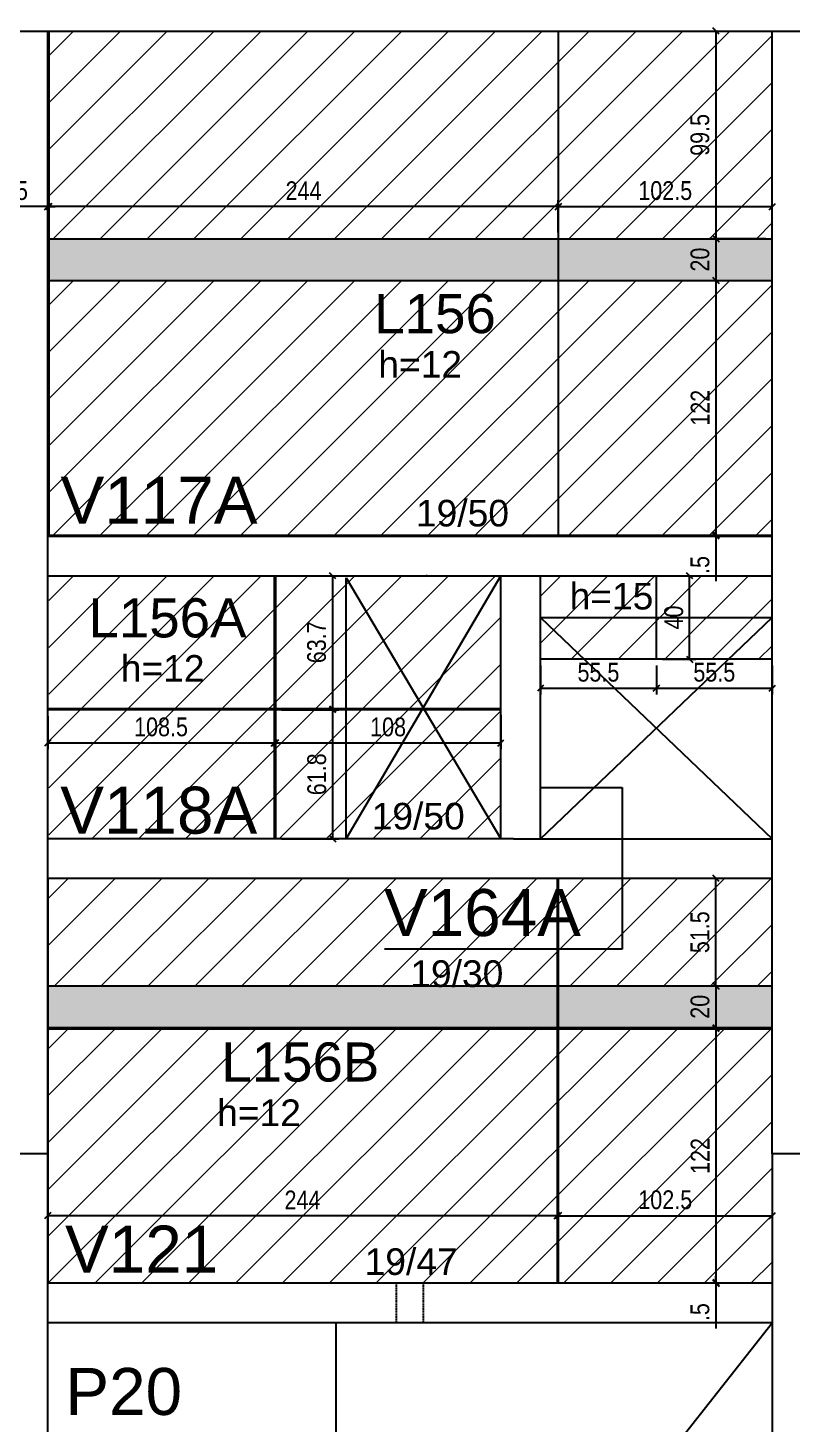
# Model space of a CAD drawing. Header units: millimetres. Extents: x 3165 to 9493, y 682 to 4304.
# Drawn here: x 5860 to 6226, y 2658 to 3327 of the extents above; entities that cross this region are included whole.
import ezdxf

# ---------------------------------------------------------------- set-up
doc = ezdxf.new("R2010")
doc.units = ezdxf.units.MM
doc.linetypes.add('HIDDEN2', pattern=[0.1875, 0.125, -0.0625])
for name, color, linetype in [('1', 3, 'Continuous'), ('210', 3, 'HIDDEN2'), ('212', 3, 'Continuous'), ('216', 3, 'Continuous'), ('220', 5, 'Continuous'), ('221', 1, 'Continuous'), ('222', 6, 'Continuous'), ('226', 4, 'Continuous'), ('230', 3, 'Continuous'), ('233', 6, 'Continuous'), ('250', 1, 'Continuous'), ('COTA', 2, 'Continuous'), ('Painéis', 200, 'Continuous')]:
    doc.layers.add(name, color=color, linetype=linetype)
doc.layers.add('Hachura', color=251, linetype='Continuous', lineweight=9)
doc.layers.add('REAPROVEITAMENTO', color=251, linetype='Continuous', lineweight=9)
doc.styles.add('COTA TECNICA-50', font='techl___.ttf', dxfattribs={"height": 9})
doc.styles.get("Standard").update_dxf_attribs({"font": 'arial.ttf'})
doc.dimstyles.new('COTA PAINEL-50', dxfattribs={"dimtxt": 9, "dimasz": 3, "dimexe": 3, "dimexo": 3, "dimgap": 3, "dimtad": 1, "dimdec": 1, "dimzin": 12, "dimdsep": 46, "dimtxsty": 'COTA TECNICA-50', "dimblk1": 'OBLIQUE', "dimblk2": 'OBLIQUE', "dimsah": 1, "dimcen": 0.9, "dimclrd": 4, "dimclre": 4, "dimclrt": 240, "dimadec": 1, "dimazin": 3, "dimtfac": 1, "dimtdec": 1, "dimtmove": 0, "dimatfit": 3, "dimfxl": 1, "dimtolj": 1, "dimtzin": 12, "dimarcsym": 0})

# ---------------------------------------------------------------- blocks, each defined once
blk = doc.blocks.new('_Oblique')
at = {"color": 0, "linetype": 'ByBlock', "lineweight": -2}
blk.add_line((-0.5, -0.5), (0.5, 0.5), dxfattribs=at)
blk = doc.blocks.new('*D405')
at = {"layer": 'COTA', "color": 4, "lineweight": -2, "transparency": 16777216}
for p, q in [((6186.28, 2867.81), (6186.28, 2867.81)), ((6189.28, 2867.81), (6189.28, 2847.81))]:
    blk.add_line(p, q, dxfattribs=at)
at = {"layer": 'Defpoints', "color": 0, "transparency": 16777216}
for p in [(6189.28, 2867.81), (6189.28, 2847.81), (6189.28, 2847.81)]:
    blk.add_point(p, dxfattribs=at)
at = {"layer": 'COTA', "color": 4, "lineweight": -2, "transparency": 16777216, "xscale": 3, "yscale": 3, "zscale": 3}
for p, rotation in [((6189.28, 2867.81), 90), ((6189.28, 2847.81), 270)]:
    blk.add_blockref('_Oblique', p, dxfattribs=dict(at, rotation=rotation))
at = {"layer": 'COTA', "color": 240, "transparency": 16777216, "insert": (6181.69, 2857.81), "char_height": 9, "attachment_point": 5, "rotation": 90, "style": 'COTA TECNICA-50'}
blk.add_mtext('\\A1;20', dxfattribs=at)
blk = doc.blocks.new('*D406')
at = {"layer": 'COTA', "color": 4, "lineweight": -2, "transparency": 16777216}
blk.add_line((6189.28, 2847.31), (6189.28, 2725.31), dxfattribs=at)
at = {"layer": 'Defpoints', "color": 0, "transparency": 16777216}
for p in [(6189.28, 2847.31), (6189.28, 2725.31), (6189.28, 2725.31)]:
    blk.add_point(p, dxfattribs=at)
at = {"layer": 'COTA', "color": 4, "lineweight": -2, "transparency": 16777216, "xscale": 3, "yscale": 3, "zscale": 3}
for p, rotation in [((6189.28, 2847.31), 90), ((6189.28, 2725.31), 270)]:
    blk.add_blockref('_Oblique', p, dxfattribs=dict(at, rotation=rotation))
at = {"layer": 'COTA', "color": 240, "transparency": 16777216, "insert": (6181.73, 2786.31), "char_height": 9, "attachment_point": 5, "rotation": 90, "style": 'COTA TECNICA-50'}
blk.add_mtext('\\A1;122', dxfattribs=at)
blk = doc.blocks.new('*D407')
at = {"layer": 'COTA', "color": 4, "lineweight": -2, "transparency": 16777216}
for p, q in [((6189.28, 2725.81), (6189.28, 2728.81)), ((6189.28, 2725.81), (6189.28, 2725.31)), ((6189.28, 2725.31), (6189.28, 2703.71))]:
    blk.add_line(p, q, dxfattribs=at)
at = {"layer": 'Defpoints', "color": 0, "transparency": 16777216}
for p in [(6189.28, 2725.81), (6189.28, 2725.31), (6189.28, 2725.31)]:
    blk.add_point(p, dxfattribs=at)
at = {"layer": 'COTA', "color": 4, "lineweight": -2, "transparency": 16777216, "xscale": 3, "yscale": 3, "zscale": 3}
for p, rotation in [((6189.28, 2725.81), 270), ((6189.28, 2725.31), 90)]:
    blk.add_blockref('_Oblique', p, dxfattribs=dict(at, rotation=rotation))
at = {"layer": 'COTA', "color": 240, "transparency": 16777216, "insert": (6181.68, 2711.51), "char_height": 9, "attachment_point": 5, "rotation": 90, "style": 'COTA TECNICA-50'}
blk.add_mtext('\\A1;.5', dxfattribs=at)
blk = doc.blocks.new('*D408')
at = {"layer": 'COTA', "color": 4, "lineweight": -2, "transparency": 16777216}
blk.add_line((6113.28, 2757.69), (5869.28, 2757.69), dxfattribs=at)
at = {"layer": 'Defpoints', "color": 0, "transparency": 16777216}
for p in [(5869.28, 2757.69), (5869.28, 2757.69), (6113.28, 2757.69)]:
    blk.add_point(p, dxfattribs=at)
at = {"layer": 'COTA', "color": 4, "lineweight": -2, "transparency": 16777216, "xscale": 3, "yscale": 3, "zscale": 3, "rotation": 180}
blk.add_blockref('_Oblique', (5869.28, 2757.69), dxfattribs=at)
at = {"layer": 'COTA', "color": 4, "lineweight": -2, "transparency": 16777216, "xscale": 3, "yscale": 3, "zscale": 3}
blk.add_blockref('_Oblique', (6113.28, 2757.69), dxfattribs=at)
at = {"layer": 'COTA', "color": 240, "transparency": 16777216, "insert": (5991.28, 2765.25), "char_height": 9, "attachment_point": 5, "style": 'COTA TECNICA-50'}
blk.add_mtext('\\A1;244', dxfattribs=at)
blk = doc.blocks.new('*D409')
at = {"layer": 'COTA', "color": 4, "lineweight": -2, "transparency": 16777216}
for p, q in [((6186.28, 3325.3), (6186.28, 3325.3)), ((6189.28, 3325.3), (6189.28, 3225.8)), ((6213.28, 3225.8), (6186.28, 3225.8))]:
    blk.add_line(p, q, dxfattribs=at)
at = {"layer": 'Defpoints', "color": 0, "transparency": 16777216}
for p in [(6189.28, 3325.3), (6189.28, 3225.8), (6216.28, 3225.8)]:
    blk.add_point(p, dxfattribs=at)
at = {"layer": 'COTA', "color": 4, "lineweight": -2, "transparency": 16777216, "xscale": 3, "yscale": 3, "zscale": 3}
for p, rotation in [((6189.28, 3325.3), 90), ((6189.28, 3225.8), 270)]:
    blk.add_blockref('_Oblique', p, dxfattribs=dict(at, rotation=rotation))
at = {"layer": 'COTA', "color": 240, "transparency": 16777216, "insert": (6181.66, 3275.55), "char_height": 9, "attachment_point": 5, "rotation": 90, "style": 'COTA TECNICA-50'}
blk.add_mtext('\\A1;99.5', dxfattribs=at)
blk = doc.blocks.new('*D593')
at = {"layer": 'COTA', "color": 4, "lineweight": -2, "transparency": 16777216}
for p, q in [((6186.28, 3225.8), (6186.28, 3225.8)), ((6189.28, 3225.8), (6189.28, 3205.8))]:
    blk.add_line(p, q, dxfattribs=at)
at = {"layer": 'Defpoints', "color": 0, "transparency": 16777216}
for p in [(6189.28, 3225.8), (6189.28, 3205.8), (6189.28, 3205.8)]:
    blk.add_point(p, dxfattribs=at)
at = {"layer": 'COTA', "color": 4, "lineweight": -2, "transparency": 16777216, "xscale": 3, "yscale": 3, "zscale": 3}
for p, rotation in [((6189.28, 3225.8), 90), ((6189.28, 3205.8), 270)]:
    blk.add_blockref('_Oblique', p, dxfattribs=dict(at, rotation=rotation))
at = {"layer": 'COTA', "color": 240, "transparency": 16777216, "insert": (6181.69, 3215.8), "char_height": 9, "attachment_point": 5, "rotation": 90, "style": 'COTA TECNICA-50'}
blk.add_mtext('\\A1;20', dxfattribs=at)
blk = doc.blocks.new('*D410')
at = {"layer": 'COTA', "color": 4, "lineweight": -2, "transparency": 16777216}
blk.add_line((6189.28, 3205.8), (6189.28, 3083.8), dxfattribs=at)
at = {"layer": 'Defpoints', "color": 0, "transparency": 16777216}
for p in [(6189.28, 3205.8), (6189.28, 3083.8), (6189.28, 3083.8)]:
    blk.add_point(p, dxfattribs=at)
at = {"layer": 'COTA', "color": 4, "lineweight": -2, "transparency": 16777216, "xscale": 3, "yscale": 3, "zscale": 3}
for p, rotation in [((6189.28, 3205.8), 90), ((6189.28, 3083.8), 270)]:
    blk.add_blockref('_Oblique', p, dxfattribs=dict(at, rotation=rotation))
at = {"layer": 'COTA', "color": 240, "transparency": 16777216, "insert": (6181.73, 3144.8), "char_height": 9, "attachment_point": 5, "rotation": 90, "style": 'COTA TECNICA-50'}
blk.add_mtext('\\A1;122', dxfattribs=at)
blk = doc.blocks.new('*D411')
at = {"layer": 'COTA', "color": 4, "lineweight": -2, "transparency": 16777216}
blk.add_line((6113.78, 3241.22), (5869.78, 3241.22), dxfattribs=at)
at = {"layer": 'Defpoints', "color": 0, "transparency": 16777216}
for p in [(5869.78, 3241.22), (5869.78, 3241.22), (6113.78, 3241.22)]:
    blk.add_point(p, dxfattribs=at)
at = {"layer": 'COTA', "color": 4, "lineweight": -2, "transparency": 16777216, "xscale": 3, "yscale": 3, "zscale": 3, "rotation": 180}
blk.add_blockref('_Oblique', (5869.78, 3241.22), dxfattribs=at)
at = {"layer": 'COTA', "color": 4, "lineweight": -2, "transparency": 16777216, "xscale": 3, "yscale": 3, "zscale": 3}
blk.add_blockref('_Oblique', (6113.78, 3241.22), dxfattribs=at)
at = {"layer": 'COTA', "color": 240, "transparency": 16777216, "insert": (5991.78, 3248.79), "char_height": 9, "attachment_point": 5, "style": 'COTA TECNICA-50'}
blk.add_mtext('\\A1;244', dxfattribs=at)
blk = doc.blocks.new('*D412')
at = {"layer": 'COTA', "color": 4, "lineweight": -2, "transparency": 16777216}
for p, q in [((5869.28, 3241.22), (5847.68, 3241.22)), ((5869.78, 3241.22), (5869.28, 3241.22)), ((5869.78, 3241.22), (5872.78, 3241.22))]:
    blk.add_line(p, q, dxfattribs=at)
at = {"layer": 'Defpoints', "color": 0, "transparency": 16777216}
for p in [(5869.28, 3241.22), (5869.28, 3241.22), (5869.78, 3241.22)]:
    blk.add_point(p, dxfattribs=at)
at = {"layer": 'COTA', "color": 4, "lineweight": -2, "transparency": 16777216, "xscale": 3, "yscale": 3, "zscale": 3}
blk.add_blockref('_Oblique', (5869.28, 3241.22), dxfattribs=at)
at = {"layer": 'COTA', "color": 4, "lineweight": -2, "transparency": 16777216, "xscale": 3, "yscale": 3, "zscale": 3, "rotation": 180}
blk.add_blockref('_Oblique', (5869.78, 3241.22), dxfattribs=at)
at = {"layer": 'COTA', "color": 240, "transparency": 16777216, "insert": (5855.48, 3248.82), "char_height": 9, "attachment_point": 5, "style": 'COTA TECNICA-50'}
blk.add_mtext('\\A1;.5', dxfattribs=at)
blk = doc.blocks.new('*D413')
at = {"layer": 'COTA', "color": 4, "lineweight": -2, "transparency": 16777216}
for p, q in [((6189.28, 3083.8), (6189.28, 3086.8)), ((6189.28, 3083.8), (6189.28, 3083.3)), ((6189.28, 3083.3), (6189.28, 3061.71))]:
    blk.add_line(p, q, dxfattribs=at)
at = {"layer": 'Defpoints', "color": 0, "transparency": 16777216}
for p in [(6189.28, 3083.8), (6189.28, 3083.3), (6189.28, 3083.3)]:
    blk.add_point(p, dxfattribs=at)
at = {"layer": 'COTA', "color": 4, "lineweight": -2, "transparency": 16777216, "xscale": 3, "yscale": 3, "zscale": 3}
for p, rotation in [((6189.28, 3083.8), 270), ((6189.28, 3083.3), 90)]:
    blk.add_blockref('_Oblique', p, dxfattribs=dict(at, rotation=rotation))
at = {"layer": 'COTA', "color": 240, "transparency": 16777216, "insert": (6181.68, 3069.5), "char_height": 9, "attachment_point": 5, "rotation": 90, "style": 'COTA TECNICA-50'}
blk.add_mtext('\\A1;.5', dxfattribs=at)
blk = doc.blocks.new('*D619')
at = {"layer": 'COTA', "color": 4, "lineweight": -2, "transparency": 16777216}
for p, q in [((6113.78, 3228.8), (6113.78, 3244.22)), ((6113.78, 3241.22), (6216.28, 3241.22)), ((6216.28, 3228.8), (6216.28, 3244.22))]:
    blk.add_line(p, q, dxfattribs=at)
at = {"layer": 'Defpoints', "color": 0, "transparency": 16777216}
for p in [(6216.28, 3241.22), (6113.78, 3225.8), (6216.28, 3225.8)]:
    blk.add_point(p, dxfattribs=at)
at = {"layer": 'COTA', "color": 4, "lineweight": -2, "transparency": 16777216, "xscale": 3, "yscale": 3, "zscale": 3, "rotation": 180}
blk.add_blockref('_Oblique', (6113.78, 3241.22), dxfattribs=at)
at = {"layer": 'COTA', "color": 4, "lineweight": -2, "transparency": 16777216, "xscale": 3, "yscale": 3, "zscale": 3}
blk.add_blockref('_Oblique', (6216.28, 3241.22), dxfattribs=at)
at = {"layer": 'COTA', "color": 240, "transparency": 16777216, "insert": (6165.03, 3248.82), "char_height": 9, "attachment_point": 5, "style": 'COTA TECNICA-50'}
blk.add_mtext('\\A1;102.5', dxfattribs=at)
blk = doc.blocks.new('*D620')
at = {"layer": 'COTA', "color": 4, "lineweight": -2, "transparency": 16777216}
for p, q in [((5869.28, 2997.08), (5869.28, 2981.24)), ((5977.78, 2997.08), (5977.78, 2981.24)), ((5869.28, 2984.24), (5977.78, 2984.24))]:
    blk.add_line(p, q, dxfattribs=at)
at = {"layer": 'Defpoints', "color": 0, "transparency": 16777216}
for p in [(5869.28, 3000.08), (5977.78, 3000.08), (5977.78, 2984.24)]:
    blk.add_point(p, dxfattribs=at)
at = {"layer": 'COTA', "color": 4, "lineweight": -2, "transparency": 16777216, "xscale": 3, "yscale": 3, "zscale": 3, "rotation": 180}
blk.add_blockref('_Oblique', (5869.28, 2984.24), dxfattribs=at)
at = {"layer": 'COTA', "color": 4, "lineweight": -2, "transparency": 16777216, "xscale": 3, "yscale": 3, "zscale": 3}
blk.add_blockref('_Oblique', (5977.78, 2984.24), dxfattribs=at)
at = {"layer": 'COTA', "color": 240, "transparency": 16777216, "insert": (5923.53, 2991.86), "char_height": 9, "attachment_point": 5, "style": 'COTA TECNICA-50'}
blk.add_mtext('\\A1;108.5', dxfattribs=at)
blk = doc.blocks.new('*D621')
at = {"layer": 'COTA', "color": 4, "lineweight": -2, "transparency": 16777216}
for p, q in [((5978.28, 2997.08), (5978.28, 2981.24)), ((6086.28, 2997.58), (6086.28, 2981.24)), ((5978.28, 2984.24), (6086.28, 2984.24))]:
    blk.add_line(p, q, dxfattribs=at)
at = {"layer": 'Defpoints', "color": 0, "transparency": 16777216}
for p in [(5978.28, 3000.08), (6086.28, 3000.58), (6086.28, 2984.24)]:
    blk.add_point(p, dxfattribs=at)
at = {"layer": 'COTA', "color": 4, "lineweight": -2, "transparency": 16777216, "xscale": 3, "yscale": 3, "zscale": 3, "rotation": 180}
blk.add_blockref('_Oblique', (5978.28, 2984.24), dxfattribs=at)
at = {"layer": 'COTA', "color": 4, "lineweight": -2, "transparency": 16777216, "xscale": 3, "yscale": 3, "zscale": 3}
blk.add_blockref('_Oblique', (6086.28, 2984.24), dxfattribs=at)
at = {"layer": 'COTA', "color": 240, "transparency": 16777216, "insert": (6032.28, 2991.85), "char_height": 9, "attachment_point": 5, "style": 'COTA TECNICA-50'}
blk.add_mtext('\\A1;108', dxfattribs=at)
blk = doc.blocks.new('*D622')
at = {"layer": 'COTA', "color": 4, "lineweight": -2, "transparency": 16777216}
for p, q in [((5981.28, 3000.08), (6008.75, 3000.08)), ((6005.75, 2938.3), (6005.75, 3000.08)), ((5981.28, 2938.3), (6008.75, 2938.3))]:
    blk.add_line(p, q, dxfattribs=at)
at = {"layer": 'Defpoints', "color": 0, "transparency": 16777216}
for p in [(5978.28, 3000.08), (6005.75, 3000.08), (5978.28, 2938.3)]:
    blk.add_point(p, dxfattribs=at)
at = {"layer": 'COTA', "color": 4, "lineweight": -2, "transparency": 16777216, "xscale": 3, "yscale": 3, "zscale": 3}
for p, rotation in [((6005.75, 3000.08), 90), ((6005.75, 2938.3), 270)]:
    blk.add_blockref('_Oblique', p, dxfattribs=dict(at, rotation=rotation))
at = {"layer": 'COTA', "color": 240, "transparency": 16777216, "insert": (5998.14, 2969.19), "char_height": 9, "attachment_point": 5, "rotation": 90, "style": 'COTA TECNICA-50'}
blk.add_mtext('\\A1;61.8', dxfattribs=at)
blk = doc.blocks.new('*D623')
at = {"layer": 'COTA', "color": 4, "lineweight": -2, "transparency": 16777216}
for p, q in [((5981.28, 3064.3), (6008.75, 3064.3)), ((6005.75, 3000.58), (6005.75, 3064.3)), ((5981.28, 3000.58), (6008.75, 3000.58))]:
    blk.add_line(p, q, dxfattribs=at)
at = {"layer": 'Defpoints', "color": 0, "transparency": 16777216}
for p in [(5978.28, 3064.3), (6005.75, 3064.3), (5978.28, 3000.58)]:
    blk.add_point(p, dxfattribs=at)
at = {"layer": 'COTA', "color": 4, "lineweight": -2, "transparency": 16777216, "xscale": 3, "yscale": 3, "zscale": 3}
for p, rotation in [((6005.75, 3064.3), 90), ((6005.75, 3000.58), 270)]:
    blk.add_blockref('_Oblique', p, dxfattribs=dict(at, rotation=rotation))
at = {"layer": 'COTA', "color": 240, "transparency": 16777216, "insert": (5998.06, 3032.44), "char_height": 9, "attachment_point": 5, "rotation": 90, "style": 'COTA TECNICA-50'}
blk.add_mtext('\\A1;63.7', dxfattribs=at)
blk = doc.blocks.new('*D624')
at = {"layer": 'COTA', "color": 4, "lineweight": -2, "transparency": 16777216}
for p, q in [((6105.28, 3021.3), (6105.28, 3007.45)), ((6160.78, 3021.3), (6160.78, 3007.45)), ((6105.28, 3010.45), (6160.78, 3010.45))]:
    blk.add_line(p, q, dxfattribs=at)
at = {"layer": 'Defpoints', "color": 0, "transparency": 16777216}
for p in [(6105.28, 3024.3), (6160.78, 3024.3), (6160.78, 3010.45)]:
    blk.add_point(p, dxfattribs=at)
at = {"layer": 'COTA', "color": 4, "lineweight": -2, "transparency": 16777216, "xscale": 3, "yscale": 3, "zscale": 3, "rotation": 180}
blk.add_blockref('_Oblique', (6105.28, 3010.45), dxfattribs=at)
at = {"layer": 'COTA', "color": 4, "lineweight": -2, "transparency": 16777216, "xscale": 3, "yscale": 3, "zscale": 3}
blk.add_blockref('_Oblique', (6160.78, 3010.45), dxfattribs=at)
at = {"layer": 'COTA', "color": 240, "transparency": 16777216, "insert": (6133.03, 3018.05), "char_height": 9, "attachment_point": 5, "style": 'COTA TECNICA-50'}
blk.add_mtext('\\A1;55.5', dxfattribs=at)
blk = doc.blocks.new('*D625')
at = {"layer": 'COTA', "color": 4, "lineweight": -2, "transparency": 16777216}
for p, q in [((6160.78, 3021.3), (6160.78, 3007.45)), ((6216.28, 3021.3), (6216.28, 3007.45)), ((6160.78, 3010.45), (6216.28, 3010.45))]:
    blk.add_line(p, q, dxfattribs=at)
at = {"layer": 'Defpoints', "color": 0, "transparency": 16777216}
for p in [(6160.78, 3024.3), (6216.28, 3024.3), (6216.28, 3010.45)]:
    blk.add_point(p, dxfattribs=at)
at = {"layer": 'COTA', "color": 4, "lineweight": -2, "transparency": 16777216, "xscale": 3, "yscale": 3, "zscale": 3, "rotation": 180}
blk.add_blockref('_Oblique', (6160.78, 3010.45), dxfattribs=at)
at = {"layer": 'COTA', "color": 4, "lineweight": -2, "transparency": 16777216, "xscale": 3, "yscale": 3, "zscale": 3}
blk.add_blockref('_Oblique', (6216.28, 3010.45), dxfattribs=at)
at = {"layer": 'COTA', "color": 240, "transparency": 16777216, "insert": (6188.53, 3018.05), "char_height": 9, "attachment_point": 5, "style": 'COTA TECNICA-50'}
blk.add_mtext('\\A1;55.5', dxfattribs=at)
blk = doc.blocks.new('*D626')
at = {"layer": 'COTA', "color": 4, "lineweight": -2, "transparency": 16777216}
for p, q in [((6163.78, 3064.3), (6179.72, 3064.3)), ((6176.72, 3024.3), (6176.72, 3064.3)), ((6163.78, 3024.3), (6179.72, 3024.3))]:
    blk.add_line(p, q, dxfattribs=at)
at = {"layer": 'Defpoints', "color": 0, "transparency": 16777216}
for p in [(6160.78, 3064.3), (6176.72, 3064.3), (6160.78, 3024.3)]:
    blk.add_point(p, dxfattribs=at)
at = {"layer": 'COTA', "color": 4, "lineweight": -2, "transparency": 16777216, "xscale": 3, "yscale": 3, "zscale": 3}
for p, rotation in [((6176.72, 3064.3), 90), ((6176.72, 3024.3), 270)]:
    blk.add_blockref('_Oblique', p, dxfattribs=dict(at, rotation=rotation))
at = {"layer": 'COTA', "color": 240, "transparency": 16777216, "insert": (6169.13, 3044.3), "char_height": 9, "attachment_point": 5, "rotation": 90, "style": 'COTA TECNICA-50'}
blk.add_mtext('\\A1;40', dxfattribs=at)
blk = doc.blocks.new('*D477')
at = {"layer": 'COTA', "color": 4, "lineweight": -2, "transparency": 16777216}
blk.add_line((6113.78, 2757.69), (6216.27, 2757.69), dxfattribs=at)
at = {"layer": 'Defpoints', "color": 0, "transparency": 16777216}
for p in [(6113.78, 2757.69), (6216.27, 2757.69), (6216.27, 2757.69)]:
    blk.add_point(p, dxfattribs=at)
at = {"layer": 'COTA', "color": 4, "lineweight": -2, "transparency": 16777216, "xscale": 3, "yscale": 3, "zscale": 3, "rotation": 180}
blk.add_blockref('_Oblique', (6113.78, 2757.69), dxfattribs=at)
at = {"layer": 'COTA', "color": 4, "lineweight": -2, "transparency": 16777216, "xscale": 3, "yscale": 3, "zscale": 3}
blk.add_blockref('_Oblique', (6216.27, 2757.69), dxfattribs=at)
at = {"layer": 'COTA', "color": 240, "transparency": 16777216, "insert": (6165.03, 2765.29), "char_height": 9, "attachment_point": 5, "style": 'COTA TECNICA-50'}
blk.add_mtext('\\A1;102.5', dxfattribs=at)
blk = doc.blocks.new('*D646')
at = {"layer": 'COTA', "color": 4, "lineweight": -2, "transparency": 16777216}
blk.add_line((6189.28, 2867.81), (6189.28, 2919.3), dxfattribs=at)
at = {"layer": 'Defpoints', "color": 0, "transparency": 16777216}
for p in [(6189.28, 2919.3), (6189.28, 2919.3), (6189.28, 2867.81)]:
    blk.add_point(p, dxfattribs=at)
at = {"layer": 'COTA', "color": 4, "lineweight": -2, "transparency": 16777216, "xscale": 3, "yscale": 3, "zscale": 3}
for p, rotation in [((6189.28, 2919.3), 90), ((6189.28, 2867.81), 270)]:
    blk.add_blockref('_Oblique', p, dxfattribs=dict(at, rotation=rotation))
at = {"layer": 'COTA', "color": 240, "transparency": 16777216, "insert": (6181.68, 2893.55), "char_height": 9, "attachment_point": 5, "rotation": 90, "style": 'COTA TECNICA-50'}
blk.add_mtext('\\A1;51.5', dxfattribs=at)

msp = doc.modelspace()

# ---------------------------------------------------------------- hatches: boundary and pattern name
at = {"layer": 'Hachura', "linetype": 'ByBlock'}
h = msp.add_hatch(color=256, dxfattribs=at)
h.dxf.hatch_style = 1
h.paths.add_polyline_path([(6216.28, 3205.8), (6216.28, 3225.8), (5869.78, 3225.8), (5869.78, 3205.8)])
h = msp.add_hatch(color=256, dxfattribs=at)
h.dxf.hatch_style = 1
h.paths.add_polyline_path([(6216.28, 2847.81), (6216.28, 2867.81), (5869.28, 2867.81), (5869.28, 2847.81)])
at = {"layer": 'REAPROVEITAMENTO', "linetype": 'ByBlock'}
h = msp.add_hatch(dxfattribs=at)
h.set_pattern_fill('ANSI31', color=256, scale=5, style=2)
h.set_pattern_definition([(45, (-657.777, 1141.314), (-11.22532, 11.22532), [])])
h.paths.add_polyline_path([(5869.28, 3325.3), (5869.78, 3225.8), (6216.28, 3225.8), (6216.27, 3325.3)])
h = msp.add_hatch(dxfattribs=at)
h.set_pattern_fill('ANSI31', color=256, scale=5, style=2)
h.set_pattern_definition([(45, (-657.777, 1021.813), (-11.22532, 11.22532), [])])
h.paths.add_polyline_path([(5869.78, 3205.8), (5869.78, 3083.8), (6216.27, 3083.8), (6216.27, 3205.8)])
h = msp.add_hatch(dxfattribs=at)
h.set_pattern_fill('ANSI31', color=256, scale=5, style=2)
h.set_pattern_definition([(45, (-657.777, 880.313), (-11.22532, 11.22532), [])])
h.paths.add_polyline_path([(6086.27, 2938.3), (6086.27, 3064.3), (5869.78, 3064.3), (5869.78, 2938.3)])
h = msp.add_hatch(dxfattribs=at)
h.set_pattern_fill('ANSI31', color=256, scale=5, style=2)
h.set_pattern_definition([(45, (-310.634, 859.321), (-11.22532, 11.22532), [])])
h.paths.add_polyline_path([(6216.27, 3024.3), (6216.27, 3064.3), (6105.27, 3064.3), (6105.27, 3024.3)])
h = msp.add_hatch(dxfattribs=at)
h.set_pattern_fill('ANSI31', color=256, scale=5, style=2)
h.set_pattern_definition([(45, (-546.633, 714.321), (-11.22532, 11.22532), [])])
h.paths.add_polyline_path([(6216.27, 2867.81), (6216.27, 2919.3), (5869.28, 2919.3), (5869.28, 2867.81)])
h = msp.add_hatch(dxfattribs=at)
h.set_pattern_fill('ANSI31', color=256, scale=5, style=2)
h.set_pattern_definition([(45, (-546.633, 642.327), (-11.22532, 11.22532), [])])
h.paths.add_polyline_path([(6216.28, 2725.31), (6216.28, 2847.31), (5869.28, 2847.31), (5869.28, 2725.31)])

# ---------------------------------------------------------------- linework, layer by layer
at = {"layer": '1'}
for p, q in [((5869.28, 2787.3), (5869.28, 3325.3)), ((6216.27, 2787.3), (6216.27, 3325.3)), ((5869.28, 3083.3), (6216.27, 3083.3)), ((5869.28, 3064.3), (6216.27, 3064.3)), ((6086.27, 2938.3), (6086.27, 3064.3)), ((6105.27, 2938.3), (6105.27, 3064.3)), ((6012.28, 2938.3), (6012.28, 3063.3)), ((6105.27, 3044.3), (6216.27, 3044.3)), ((6092.28, 2938.3), (5869.28, 2938.3)), ((6092.28, 2938.3), (6216.27, 2938.3)), ((6216.27, 2919.3), (5869.28, 2919.3)), ((6216.28, 2725.31), (5869.28, 2725.31)), ((6216.28, 2706.31), (5869.28, 2706.31))]:
    msp.add_line(p, q, dxfattribs=at)
msp.add_lwpolyline([(5845.56, 3325.3), (6235.27, 3325.3)], dxfattribs=at)
at = {"layer": '210'}
for p, q in [((6036.28, 2706.31), (6036.28, 2725.31)), ((6049.28, 2706.31), (6049.28, 2725.31))]:
    msp.add_line(p, q, dxfattribs=at)
at = {"layer": '221'}
for p, q in [((6012.28, 2938.3), (6086.27, 3064.3)), ((6012.28, 3063.3), (6086.27, 2938.3)), ((6105.27, 2938.3), (6216.27, 3044.3)), ((6105.27, 3044.3), (6216.27, 2938.3)), ((6105.27, 2962.91), (6144.42, 2962.91)), ((6144.42, 2962.91), (6144.42, 2885.41)), ((6144.42, 2885.41), (6030.62, 2885.41)), ((5869.28, 2266.31), (6216.28, 2706.31))]:
    msp.add_line(p, q, dxfattribs=at)
at = {"layer": '222'}
for points in [[(5869.28, 2787.3), (5844.28, 2787.3), (5844.28, 2650.3), (5869.28, 2650.3), (5869.28, 2787.3)], [(6216.28, 2650.3), (6241.28, 2650.3), (6241.28, 2787.3), (6216.28, 2787.3), (6216.28, 2650.3)]]:
    msp.add_lwpolyline(points, dxfattribs=at)
at = {"layer": '230'}
msp.add_line((6007.28, 2706.36), (6007.28, 2486.77), dxfattribs=at)
at = {"layer": '250'}
msp.add_line((6051.03, 3064.3), (6050.49, 3064.3), dxfattribs=at)
at = {"layer": 'Painéis'}
for p, q in [((5869.78, 3325.3), (5869.78, 3083.8)), ((6113.78, 3325.3), (6113.78, 3083.8)), ((5869.78, 3225.8), (6216.28, 3225.8)), ((5869.78, 3205.8), (6216.28, 3205.8)), ((5869.78, 3083.8), (6216.28, 3083.8)), ((5977.78, 3064.3), (5977.78, 2938.3)), ((5978.28, 3064.3), (5978.28, 2938.3)), ((6160.78, 3024.3), (6160.78, 3064.3)), ((6216.28, 3024.3), (6105.28, 3024.3)), ((6086.28, 3000.58), (5869.28, 3000.58)), ((6086.28, 3000.08), (5869.28, 3000.08)), ((5869.28, 2919.3), (5869.28, 2725.81)), ((6113.28, 2919.3), (6113.28, 2725.81)), ((6113.78, 2919.3), (6113.78, 2725.81)), ((5869.28, 2867.81), (6216.28, 2867.81)), ((5869.28, 2847.81), (6216.28, 2847.81)), ((5869.28, 2847.31), (6216.28, 2847.31))]:
    msp.add_line(p, q, dxfattribs=at)

# ---------------------------------------------------------------- texts
at = {"layer": '212'}
for s, p in [('19/50', (6045.63, 3087.94)), ('19/50', (6024.42, 2942.77)), ('19/30', (6042.92, 2867.31)), ('19/47', (6021.05, 2729.32))]:
    msp.add_text(s, height=12.75, dxfattribs=at).set_placement(p)
at = {"layer": '216'}
for s, p in [('h=12', (6027.58, 3159.22)), ('h=15', (6119.22, 3048.17)), ('h=12', (5904.24, 3013.56)), ('h=12', (5950.4, 2800.66))]:
    msp.add_text(s, height=12.75, dxfattribs=at).set_placement(p)
at = {"layer": '220'}
msp.add_text('P20', height=22.5, dxfattribs=at).set_placement((5877.69, 2662.26))
at = {"layer": '226'}
for s, p in [('L156', (6025.65, 3180.54)), ('L156A', (5888.75, 3034.77)), ('L156B', (5952.38, 2821.98))]:
    msp.add_text(s, height=18.75, dxfattribs=at).set_placement(p)
at = {"layer": '233'}
for s, p in [('V117A', (5875.39, 3089.23)), ('V118A', (5875.24, 2940.76)), ('V164A', (6030.3, 2891.7)), ('V121', (5877.54, 2730.47))]:
    msp.add_text(s, height=22.5, dxfattribs=at).set_placement(p)

# ---------------------------------------------------------------- dimensions: what is measured, and where the dimension line sits
at = {"layer": 'COTA'}
for base, p1, p2, picture, middle in [((6189.28, 3225.8), (6189.28, 3325.3), (6216.28, 3225.8), '*D409', (6181.66, 3275.55)), ((6189.28, 3205.8), (6189.28, 3225.8), (6189.28, 3205.8), '*D593', (6181.69, 3215.8)), ((6189.28, 3083.8), (6189.28, 3205.8), (6189.28, 3083.8), '*D410', (6181.73, 3144.8)), ((6189.28, 3083.3), (6189.28, 3083.8), (6189.28, 3083.3), '*D413', (6181.68, 3069.5)), ((6005.75, 3064.3), (5978.28, 3000.58), (5978.28, 3064.3), '*D623', (5998.06, 3032.44)), ((6176.72, 3064.3), (6160.78, 3024.3), (6160.78, 3064.3), '*D626', (6169.13, 3044.3)), ((6005.75, 3000.08), (5978.28, 2938.3), (5978.28, 3000.08), '*D622', (5998.14, 2969.19)), ((6189.28, 2919.3), (6189.28, 2867.81), (6189.28, 2919.3), '*D646', (6181.68, 2893.55)), ((6189.28, 2847.81), (6189.28, 2867.81), (6189.28, 2847.81), '*D405', (6181.69, 2857.81)), ((6189.28, 2725.31), (6189.28, 2847.31), (6189.28, 2725.31), '*D406', (6181.73, 2786.31)), ((6189.28, 2725.31), (6189.28, 2725.81), (6189.28, 2725.31), '*D407', (6181.68, 2711.51))]:
    dim = msp.add_linear_dim(base=base, p1=p1, p2=p2, angle=90, dimstyle='COTA PAINEL-50', dxfattribs=at)
    dim.commit()
    dim.dimension.update_dxf_attribs({"geometry": picture, "text_midpoint": middle})
for base, p1, p2, picture, middle in [((5869.28, 3241.22), (5869.78, 3241.22), (5869.28, 3241.22), '*D412', (5855.48, 3248.82)), ((5869.78, 3241.22), (6113.78, 3241.22), (5869.78, 3241.22), '*D411', (5991.78, 3248.79)), ((6216.28, 3241.22), (6113.78, 3225.8), (6216.28, 3225.8), '*D619', (6165.03, 3248.82)), ((6160.78, 3010.45), (6105.28, 3024.3), (6160.78, 3024.3), '*D624', (6133.03, 3018.05)), ((5977.78, 2984.24), (5869.28, 3000.08), (5977.78, 3000.08), '*D620', (5923.53, 2991.86)), ((6086.28, 2984.24), (5978.28, 3000.08), (6086.28, 3000.58), '*D621', (6032.28, 2991.85)), ((5869.28, 2757.69), (6113.28, 2757.69), (5869.28, 2757.69), '*D408', (5991.28, 2765.25)), ((6216.27, 2757.69), (6113.78, 2757.69), (6216.27, 2757.69), '*D477', (6165.03, 2765.29))]:
    dim = msp.add_linear_dim(base=base, p1=p1, p2=p2, dimstyle='COTA PAINEL-50', dxfattribs=at)
    dim.commit()
    dim.dimension.update_dxf_attribs({"geometry": picture, "text_midpoint": middle})
dim = msp.add_linear_dim(base=(6216.28, 3010.45), p1=(6160.78, 3024.3), p2=(6216.28, 3024.3), dimstyle='COTA PAINEL-50', override={"dimtmove": 1}, dxfattribs=at)
dim.commit()
dim.dimension.update_dxf_attribs({"geometry": '*D625', "text_midpoint": (6188.53, 3018.05)})

doc.saveas('drawing.dxf')
